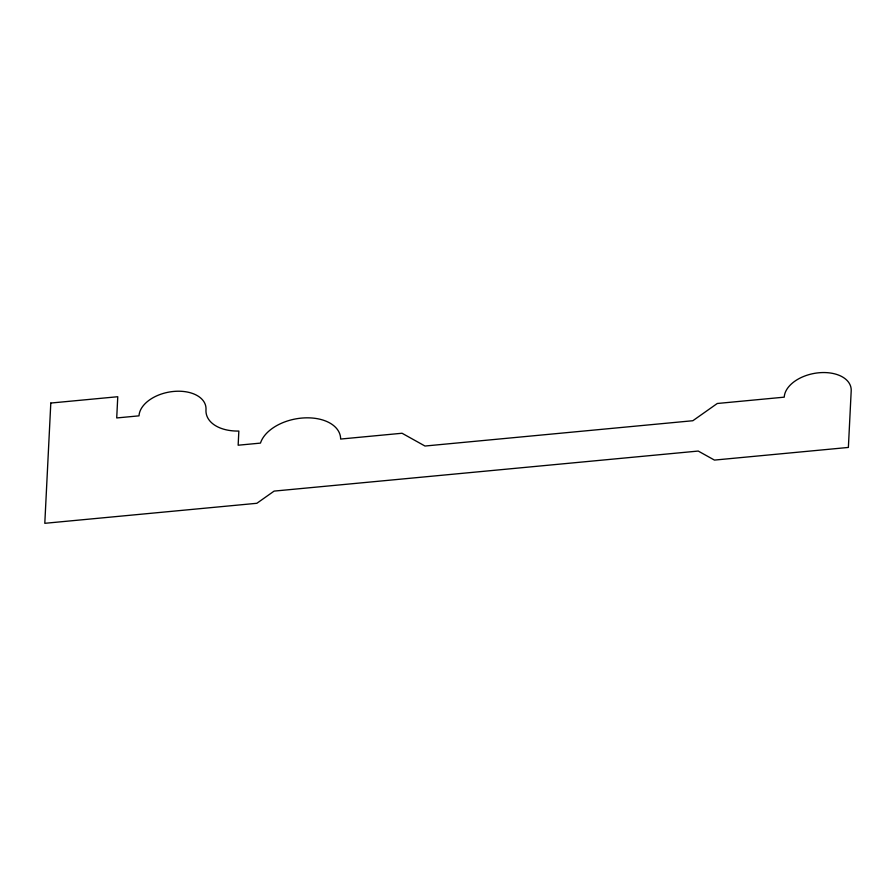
<?xml version="1.0" encoding="UTF-8"?>
<svg xmlns="http://www.w3.org/2000/svg" width="896" height="896" viewBox="0 0 896 896"><rect width="100%" height="100%" fill="white"/><g stroke="black" fill="none" stroke-linecap="round" stroke-linejoin="round"><path stroke-width="1.34" d="M50.803 403.043L44.8 523.309L256.85 503.294L274.12 491.098L698.23 451.058L714.448 460.085L848.378 447.44L851.2 390.846A33.858 20.888 -10.6 0 0 818.776 372.781A33.858 20.888 -10.6 0 0 784.235 397.163L717.27 403.491L692.843 420.728L424.984 446.029L402.058 433.25L340.648 439.051A40.947 25.267 -10.6 0 0 304.214 417.906A40.947 25.267 -10.6 0 0 260.467 443.106L238.146 445.211L238.851 431.054A39.054 24.091 -10.6 0 1 206.002 409.517A33.858 20.888 -10.6 0 0 173.566 391.451A33.858 20.888 -10.6 0 0 139.014 415.845L116.715 417.95L117.768 396.726L50.803 403.043"/></g></svg>
